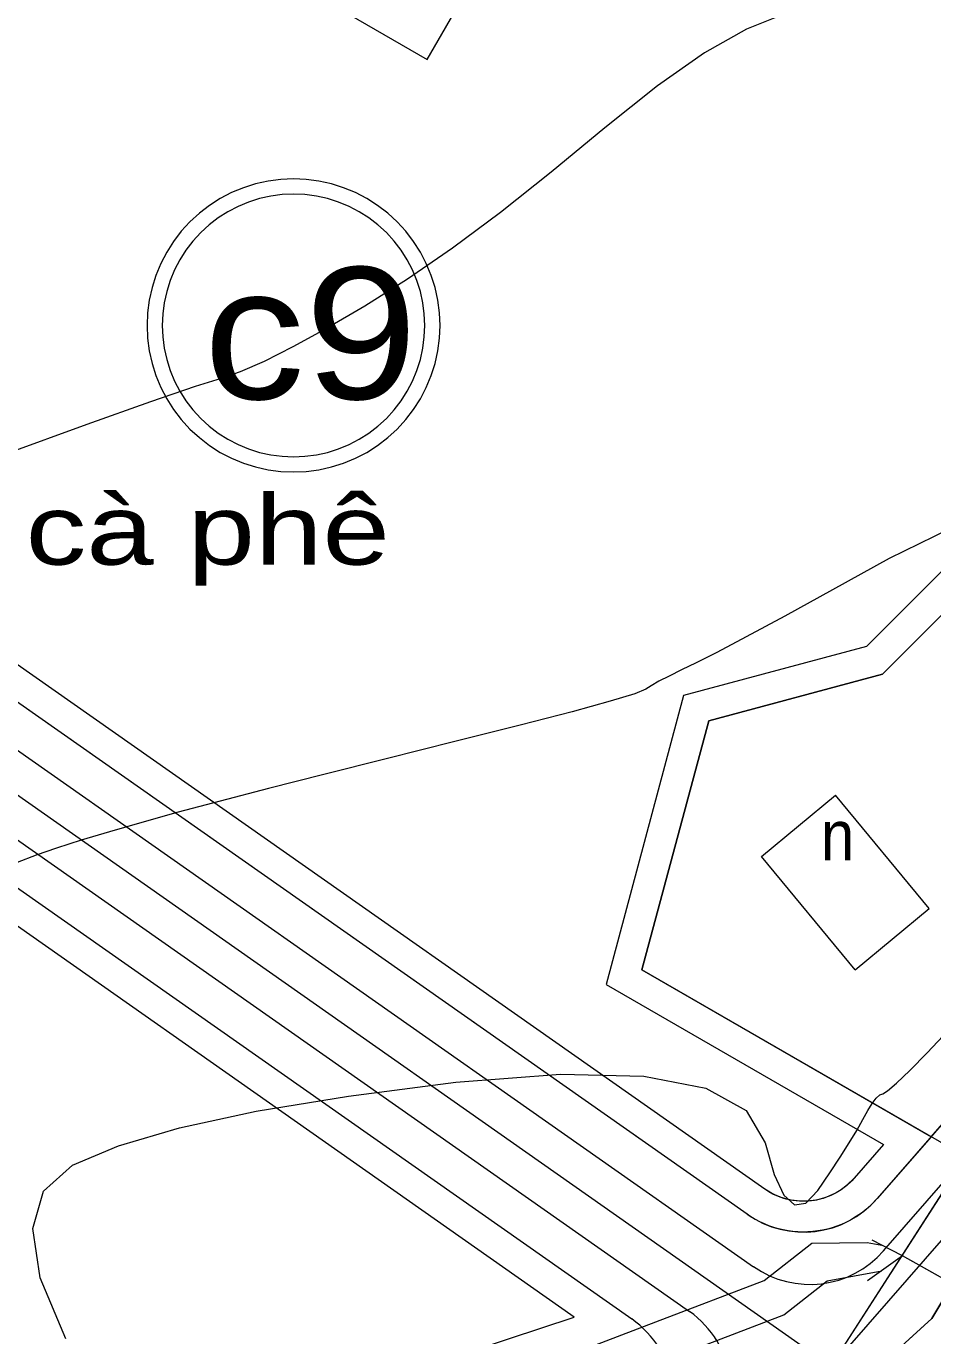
# Model space of a CAD drawing. Header units: metres. Extents: x 533049 to 537618, y 1849954 to 1852676.
# Drawn here: x 534839.4 to 534931.9, y 1851436.3 to 1851569.9 of the extents above; entities that cross this region are included whole.
import ezdxf

# ---------------------------------------------------------------- set-up
doc = ezdxf.new("R2010")
doc.units = ezdxf.units.M
doc.header["$LTSCALE"] = 2
for name, color, linetype, lineweight in [('11', 7, 'Continuous', 13), ('13', 7, 'Continuous', 13), ('20', 7, 'Continuous', 13), ('38', 7, 'Continuous', 13), ('52', 7, 'Continuous', 13), ('54', 7, 'Continuous', 13), ('55', 7, 'Continuous', 13), ('57', 7, 'Continuous', 13), ('60', 7, 'Continuous', 13)]:
    doc.layers.add(name, color=color, linetype=linetype, lineweight=lineweight)

msp = doc.modelspace()

# ---------------------------------------------------------------- linework, layer by layer
at = {"linetype": 'Continuous', "lineweight": 13}
msp.add_lwpolyline([(534935.25, 1851454.56), (534902.23, 1851473.63), (534909.04, 1851499.03), (534926.78, 1851503.79), (534942.44, 1851519.45), (534967.11, 1851502.99), (534947.75, 1851473.97)], close=True, dxfattribs=at)
at = {"layer": '11'}
for points in [[(534881.62, 1851539.36), (534881.56, 1851540.66), (534881.39, 1851541.95), (534881.11, 1851543.23), (534880.72, 1851544.47), (534880.22, 1851545.68), (534879.62, 1851546.83), (534878.92, 1851547.93), (534878.12, 1851548.97), (534877.24, 1851549.93), (534876.28, 1851550.81), (534875.25, 1851551.6), (534874.15, 1851552.3), (534872.99, 1851552.91), (534871.78, 1851553.4), (534870.54, 1851553.8), (534869.27, 1851554.08), (534867.97, 1851554.25), (534866.67, 1851554.31), (534865.37, 1851554.25), (534864.08, 1851554.08), (534862.8, 1851553.8), (534861.56, 1851553.4), (534860.35, 1851552.91), (534859.2, 1851552.3), (534858.1, 1851551.6), (534857.06, 1851550.81), (534856.1, 1851549.93), (534855.22, 1851548.97), (534854.43, 1851547.93), (534853.73, 1851546.83), (534853.12, 1851545.68), (534852.63, 1851544.47), (534852.23, 1851543.23), (534851.95, 1851541.95), (534851.78, 1851540.66), (534851.72, 1851539.36), (534851.78, 1851538.06), (534851.95, 1851536.76), (534852.23, 1851535.49), (534852.63, 1851534.25), (534853.12, 1851533.04), (534853.73, 1851531.88), (534854.43, 1851530.78), (534855.22, 1851529.75), (534856.1, 1851528.79), (534857.06, 1851527.91), (534858.1, 1851527.11), (534859.2, 1851526.41), (534860.35, 1851525.81), (534861.56, 1851525.31), (534862.8, 1851524.92), (534864.08, 1851524.64), (534865.37, 1851524.47), (534866.67, 1851524.41), (534867.97, 1851524.47), (534869.27, 1851524.64), (534870.54, 1851524.92), (534871.78, 1851525.31), (534872.99, 1851525.81), (534874.15, 1851526.41), (534875.25, 1851527.11), (534876.28, 1851527.91), (534877.24, 1851528.79), (534878.12, 1851529.75), (534878.92, 1851530.78), (534879.62, 1851531.88), (534880.22, 1851533.04), (534880.72, 1851534.25), (534881.11, 1851535.49), (534881.39, 1851536.76), (534881.56, 1851538.06)], [(534880.07, 1851539.36), (534880.02, 1851540.53), (534879.87, 1851541.68), (534879.62, 1851542.83), (534879.26, 1851543.94), (534878.82, 1851545.02), (534878.28, 1851546.06), (534877.65, 1851547.04), (534876.94, 1851547.97), (534876.15, 1851548.83), (534875.29, 1851549.62), (534874.36, 1851550.34), (534873.37, 1851550.96), (534872.34, 1851551.5), (534871.26, 1851551.95), (534870.14, 1851552.3), (534869, 1851552.56), (534867.84, 1851552.71), (534866.67, 1851552.76), (534865.5, 1851552.71), (534864.34, 1851552.56), (534863.2, 1851552.3), (534862.09, 1851551.95), (534861.01, 1851551.5), (534859.97, 1851550.96), (534858.99, 1851550.34), (534858.06, 1851549.62), (534857.2, 1851548.83), (534856.41, 1851547.97), (534855.69, 1851547.04), (534855.07, 1851546.06), (534854.53, 1851545.02), (534854.08, 1851543.94), (534853.73, 1851542.83), (534853.47, 1851541.68), (534853.32, 1851540.53), (534853.27, 1851539.36), (534853.32, 1851538.19), (534853.47, 1851537.03), (534853.73, 1851535.89), (534854.08, 1851534.77), (534854.53, 1851533.69), (534855.07, 1851532.66), (534855.69, 1851531.67), (534856.41, 1851530.74), (534857.2, 1851529.88), (534858.06, 1851529.09), (534858.99, 1851528.38), (534859.97, 1851527.75), (534861.01, 1851527.21), (534862.09, 1851526.76), (534863.2, 1851526.41), (534864.34, 1851526.16), (534865.5, 1851526.01), (534866.67, 1851525.96), (534867.84, 1851526.01), (534869, 1851526.16), (534870.14, 1851526.41), (534871.26, 1851526.76), (534872.34, 1851527.21), (534873.37, 1851527.75), (534874.36, 1851528.38), (534875.29, 1851529.09), (534876.15, 1851529.88), (534876.94, 1851530.74), (534877.65, 1851531.67), (534878.28, 1851532.66), (534878.82, 1851533.69), (534879.26, 1851534.77), (534879.62, 1851535.89), (534879.87, 1851537.03), (534880.02, 1851538.19)]]:
    msp.add_lwpolyline(points, close=True, dxfattribs=at)
at = {"layer": '13'}
msp.add_line((534592.81, 1851663.81), (534921.58, 1851433.16), dxfattribs=at)
msp.add_lwpolyline([(534921.58, 1851433.16), (535013.74, 1851538.69), (535077.36, 1851623.61)], dxfattribs=at)
at = {"layer": '20'}
for p, q in [((534914.44, 1851485.18), (534921.99, 1851491.42)), ((534931.55, 1851479.86), (534921.99, 1851491.42)), ((534923.99, 1851473.62), (534914.44, 1851485.18)), ((534923.99, 1851473.62), (534931.55, 1851479.86))]:
    msp.add_line(p, q, dxfattribs=at)
at = {"layer": '38'}
for points in [[(534850.87, 1851583.5), (534880.32, 1851566.5), (534894.69, 1851591.38)], [(534850.87, 1851583.5), (534880.32, 1851566.5), (534894.69, 1851591.38)], [(534942.05, 1851523.5), (534925.15, 1851506.6), (534906.47, 1851501.6), (534898.57, 1851472.11), (534926.87, 1851455.78), (534923.88, 1851452.35), (534923.64, 1851452.09), (534923.39, 1851451.85), (534923.13, 1851451.62), (534922.86, 1851451.4), (534922.58, 1851451.2), (534922.29, 1851451.01), (534921.99, 1851450.84), (534921.68, 1851450.68), (534921.37, 1851450.54), (534921.05, 1851450.41), (534920.72, 1851450.3), (534920.38, 1851450.21), (534920.05, 1851450.13), (534919.7, 1851450.07), (534919.36, 1851450.03), (534919.02, 1851450.01), (534918.67, 1851450), (534918.32, 1851450.01), (534917.98, 1851450.04), (534917.63, 1851450.09), (534917.29, 1851450.15), (534916.96, 1851450.23), (534916.62, 1851450.32), (534916.3, 1851450.44), (534915.98, 1851450.57), (534915.66, 1851450.71), (534915.35, 1851450.88), (534915.06, 1851451.05), (534914.77, 1851451.24), (534744.36, 1851570.79)], [(534942.05, 1851523.5), (534925.15, 1851506.6), (534906.47, 1851501.6), (534898.57, 1851472.11), (534926.87, 1851455.78), (534923.88, 1851452.35), (534923.47, 1851451.92), (534923.02, 1851451.53), (534922.55, 1851451.18), (534922.05, 1851450.87), (534921.52, 1851450.6), (534920.97, 1851450.38), (534920.4, 1851450.21), (534919.83, 1851450.09), (534919.24, 1851450.02), (534918.65, 1851450), (534918.06, 1851450.03), (534917.47, 1851450.11), (534916.9, 1851450.24), (534916.33, 1851450.42), (534915.79, 1851450.65), (534915.27, 1851450.93), (534914.77, 1851451.24), (534744.36, 1851570.79)], [(534881.9, 1851433.74), (534895.32, 1851438.18), (534727.7, 1851555.86)], [(534881.9, 1851433.74), (534895.32, 1851438.18), (534727.7, 1851555.86)]]:
    msp.add_lwpolyline(points, dxfattribs=at)
at = {"layer": '52'}
msp.add_lwpolyline([(534931.75, 1851456.59), (534970.25, 1851500.68), (534967.11, 1851502.99), (534942.44, 1851519.45), (534926.78, 1851503.79), (534909.04, 1851499.03), (534902.23, 1851473.63)], close=True, dxfattribs=at)
at = {"layer": '54'}
for p, q in [((534605.5, 1851659.49), (534913.61, 1851443.33)), ((534599.23, 1851654.72), (534907.08, 1851438.75))]:
    msp.add_line(p, q, dxfattribs=at)
msp.add_lwpolyline([(534926.89, 1851444.94), (535010.82, 1851541.05), (535074.36, 1851625.85)], dxfattribs=at)
for centre, start, end in [((534919.36, 1851451.52), 234.9485, 318.8678), ((534901.34, 1851430.56), 319.671, 54.9485)]:
    msp.add_arc(centre, 10, start, end, dxfattribs=at)
at = {"layer": '55'}
for p, q in [((534912.97, 1851448.67), (534611.39, 1851660.24)), ((534599.43, 1851649.7), (534901.19, 1851438))]:
    msp.add_line(p, q, dxfattribs=at)
msp.add_lwpolyline([(535071.16, 1851628.25), (535007.71, 1851543.57), (534926.24, 1851450.28)], dxfattribs=at)
for centre, start, end in [((534918.71, 1851456.86), 234.9485, 318.8678), ((534895.45, 1851429.81), 319.671, 54.9485)]:
    msp.add_arc(centre, 10, start, end, dxfattribs=at)
at = {"layer": '57'}
for p, q in [((534914.44, 1851485.18), (534921.99, 1851491.42)), ((534931.55, 1851479.86), (534921.99, 1851491.42)), ((534923.99, 1851473.62), (534914.44, 1851485.18)), ((534923.99, 1851473.62), (534931.55, 1851479.86)), ((534928.75, 1851444.46), (534925.73, 1851446.03)), ((534934.93, 1851440.99), (534928.83, 1851444.45))]:
    msp.add_line(p, q, dxfattribs=at)
for points in [[(534914.73, 1851422.48), (534931.82, 1851438.05), (534944.86, 1851459.82), (534957.89, 1851481.58), (534978.1, 1851511.21), (534991.82, 1851529.81), (535002.89, 1851545.25), (535052.11, 1851592.15), (535053.95, 1851594), (535057.21, 1851599.31), (535067.29, 1851615.73), (535069.87, 1851620.97), (535090.28, 1851663.2), (535102.09, 1851687.49), (535103.94, 1851690.3), (535104.98, 1851691.84), (535105.72, 1851692.55), (535106.46, 1851693.25), (535108.17, 1851694.44), (535116.72, 1851692.99)], [(535029.69, 1851576.22), (535020.85, 1851567.8), (535012.02, 1851559.39), (535000.18, 1851548.1), (534994.36, 1851542.55), (534984.52, 1851529.09), (534967.11, 1851502.99), (534947.75, 1851473.97), (534935.25, 1851454.56), (534929.43, 1851445.52), (534922.76, 1851435.15)], [(534916.65, 1851571.08), (534912.9, 1851569.6), (534908.61, 1851567.18), (534903.8, 1851563.82), (534898.45, 1851559.52), (534892.98, 1851554.98), (534887.79, 1851550.89), (534882.9, 1851547.25), (534878.29, 1851544.07), (534873.96, 1851541.34), (534870.03, 1851539.05), (534866.6, 1851537.16), (534863.66, 1851535.68), (534861.23, 1851534.61), (534859.29, 1851533.95)], [(534914.86, 1851422.59), (534931.82, 1851438.05), (534957.89, 1851481.58), (534981.31, 1851515.92), (535002.33, 1851543.7)], [(534994.36, 1851542.55), (534984.52, 1851529.09), (534947.75, 1851473.97), (534922.76, 1851435.15), (534911.74, 1851426.27)], [(534859.29, 1851533.95), (534856.65, 1851533.12), (534852.08, 1851531.55), (534845.59, 1851529.24), (534837.18, 1851526.18)], [(534984.52, 1851529.09), (534947.75, 1851473.97), (534922.76, 1851435.15), (534911.74, 1851426.27)], [(534933.59, 1851518.58), (534927.44, 1851515.58), (534921.66, 1851512.37), (534916.8, 1851509.7), (534912.87, 1851507.58), (534909.86, 1851505.99), (534907.77, 1851504.95), (534906.26, 1851504.22), (534904.99, 1851503.59), (534903.96, 1851503.05), (534903.18, 1851502.6), (534902.63, 1851502.24), (534901.51, 1851501.78), (534899, 1851501.01), (534895.1, 1851499.94), (534889.81, 1851498.57), (534883.13, 1851496.9), (534876.11, 1851495.15), (534869.77, 1851493.56), (534864.12, 1851492.12), (534859.17, 1851490.82), (534854.9, 1851489.69), (534851.19, 1851488.66), (534847.88, 1851487.71), (534844.99, 1851486.84), (534842.5, 1851486.03), (534840.42, 1851485.3), (534838.48, 1851484.56)], [(534981.31, 1851515.92), (534957.89, 1851481.58), (534931.82, 1851438.05), (534914.86, 1851422.59)], [(534843.44, 1851435.98), (534840.82, 1851442.19), (534840.06, 1851447.21), (534841.16, 1851451.04), (534844.12, 1851453.68), (534848.8, 1851455.65), (534855.05, 1851457.48), (534862.87, 1851459.18), (534872.27, 1851460.73), (534883.25, 1851462.15), (534893.93, 1851462.97), (534902.42, 1851462.77), (534908.73, 1851461.53), (534912.86, 1851459.27), (534914.81, 1851455.97), (534915.71, 1851452.72), (534916.7, 1851450.61), (534917.78, 1851449.64), (534918.94, 1851449.8), (534920.19, 1851451.1), (534921.41, 1851452.89), (534922.47, 1851454.5), (534923.39, 1851455.95), (534924.15, 1851457.23), (534924.76, 1851458.34), (534925.27, 1851459.26), (534925.73, 1851459.99), (534926.14, 1851460.52), (534926.49, 1851460.85), (534926.8, 1851460.98), (534927.29, 1851461.27), (534928.2, 1851462.06), (534929.55, 1851463.35), (534931.32, 1851465.15), (534933.52, 1851467.46)], [(534896.26, 1851434.87), (534903.64, 1851437.69), (534914.71, 1851441.93), (534919.55, 1851445.73), (534925.21, 1851445.8), (534926.7, 1851445.54)], [(534934.93, 1851440.99), (534928.83, 1851444.45), (534925.25, 1851441.9)], [(534905.07, 1851433.96), (534916.71, 1851438.41), (534921.14, 1851441.9), (534926.72, 1851442.92)]]:
    msp.add_lwpolyline(points, dxfattribs=at)
at = {"layer": '60'}
msp.add_lwpolyline([(534942.44, 1851519.45), (534926.78, 1851503.79), (534909.04, 1851499.03), (534902.23, 1851473.63), (534931.75, 1851456.59), (534926.24, 1851450.28), (534925.9, 1851449.91), (534925.54, 1851449.56), (534925.16, 1851449.22), (534924.77, 1851448.9), (534924.36, 1851448.61), (534923.93, 1851448.33), (534923.5, 1851448.08), (534923.05, 1851447.85), (534922.59, 1851447.64), (534922.12, 1851447.46), (534921.64, 1851447.3), (534921.15, 1851447.16), (534920.66, 1851447.05), (534920.16, 1851446.97), (534919.66, 1851446.91), (534919.16, 1851446.87), (534918.65, 1851446.86), (534918.15, 1851446.88), (534917.64, 1851446.92), (534917.14, 1851446.98), (534916.65, 1851447.08), (534916.15, 1851447.19), (534915.67, 1851447.33), (534915.19, 1851447.5), (534914.72, 1851447.69), (534914.27, 1851447.9), (534913.82, 1851448.14), (534913.39, 1851448.39), (534912.97, 1851448.67), (534739.87, 1851570.11)], dxfattribs=at)
msp.add_lwpolyline([(534931.75, 1851456.59), (534970.25, 1851500.68), (534967.11, 1851502.99), (534942.44, 1851519.45), (534926.78, 1851503.79), (534909.04, 1851499.03), (534902.23, 1851473.63)], close=True, dxfattribs=at)

# ---------------------------------------------------------------- texts
at = {"layer": '11', "width": 1.15}
msp.add_text('c9', height=13.44, dxfattribs=at).set_placement((534857.49, 1851531.85))
at = {"layer": '20', "width": 0.9}
msp.add_text('n', height=5.08, dxfattribs=at).set_placement((534920.5, 1851484.79))
at = {"layer": '57'}
for s, height, width, p in [('Đất trồng cà phê', 7.122, 1.3, (534784.97, 1851514.95)), ('n', 5.08, 0.9, (534920.5, 1851484.79))]:
    msp.add_text(s, height=height, dxfattribs=dict(at, width=width)).set_placement(p)

doc.saveas('drawing.dxf')
